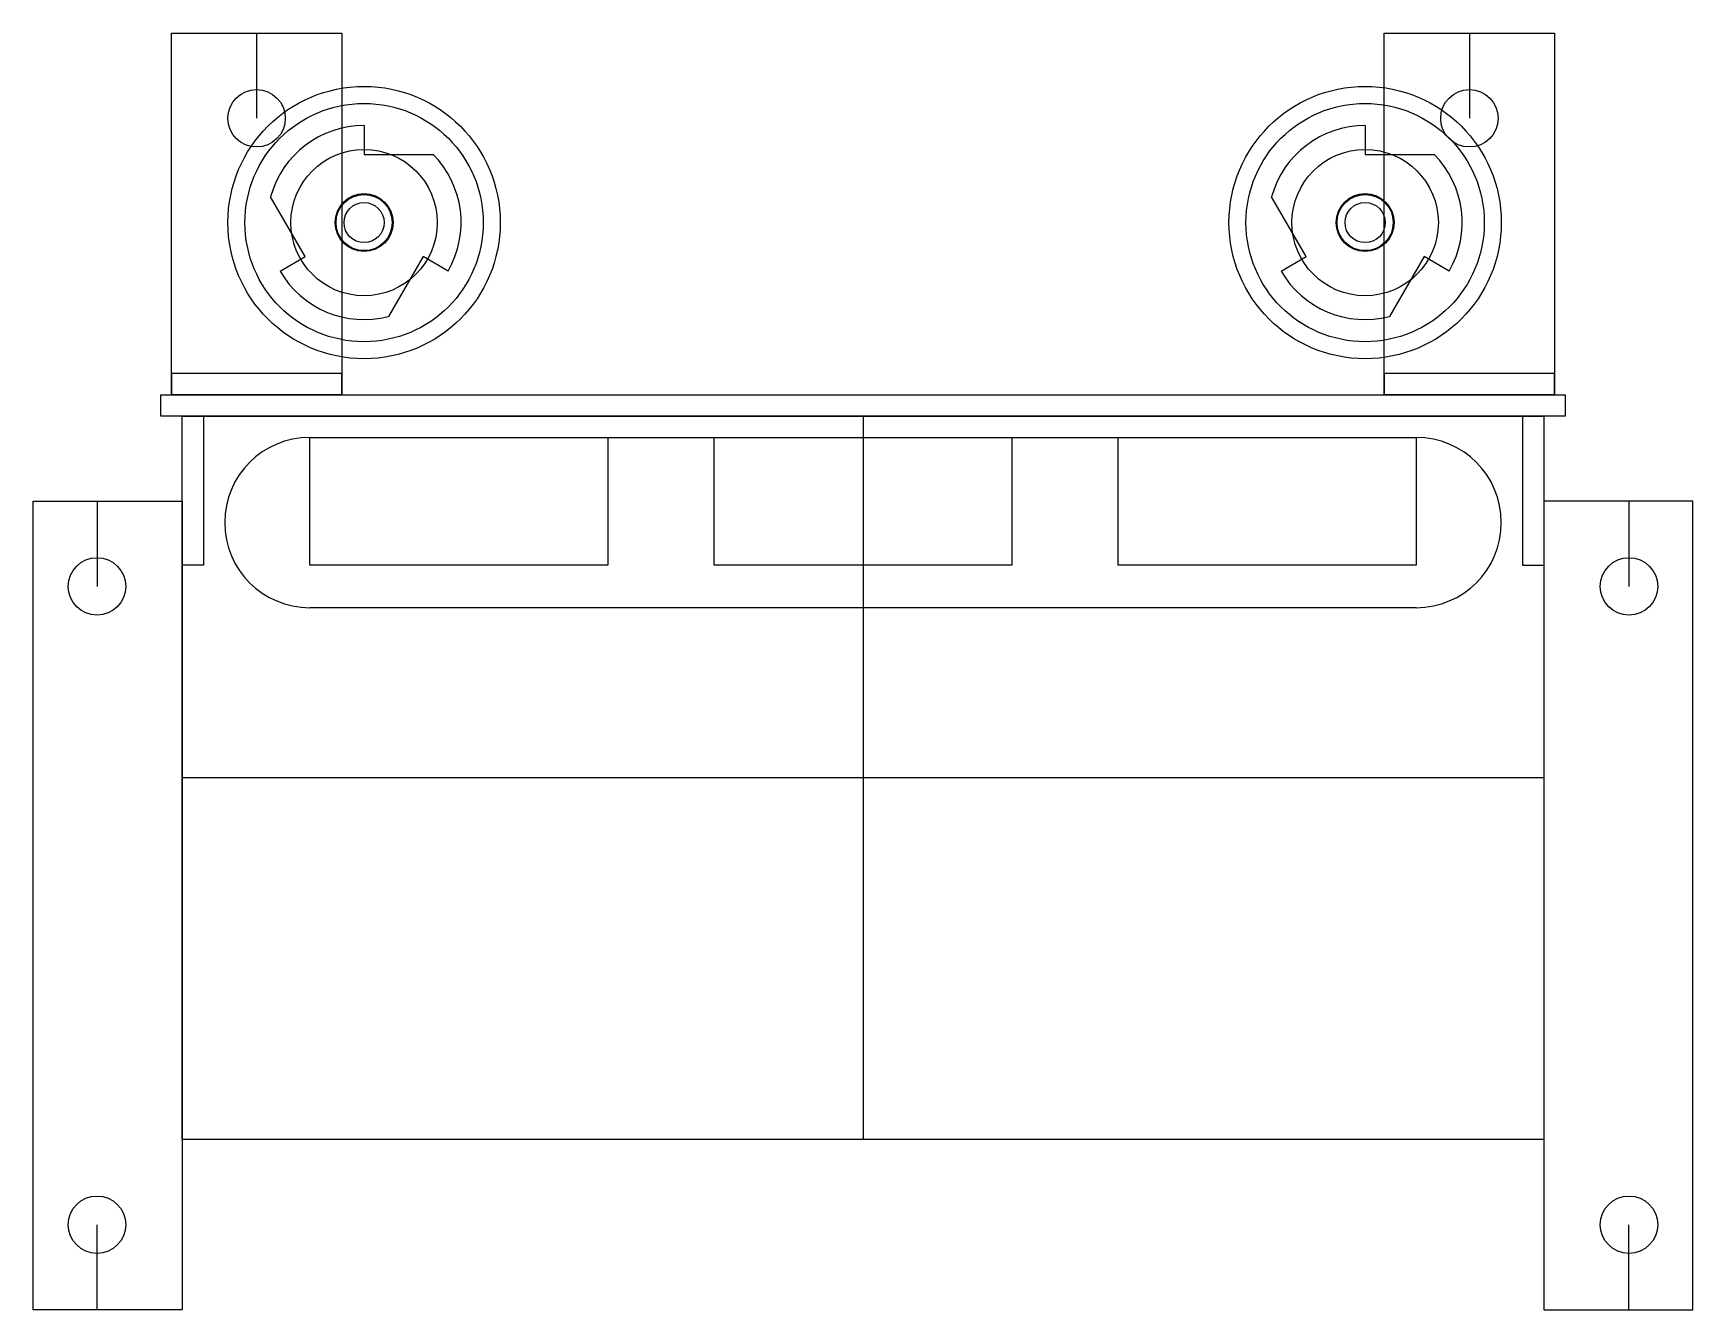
# Model space of a CAD drawing. Extents: x 6.75 to 11.62, y 23.06 to 26.81.
import ezdxf

# ---------------------------------------------------------------- set-up
doc = ezdxf.new("R2010")
doc.units = 0
doc.header["$LTSCALE"] = 5
doc.header["$MEASUREMENT"] = 0
for name, color, linetype in [('Z0_BOTCOMP', 4, 'Continuous'), ('Z0_CUT500', 4, 'Continuous'), ('Z0_RUBBER', 4, 'Continuous'), ('Z0_TOPCOMP', 6, 'Continuous')]:
    doc.layers.add(name, color=color, linetype=linetype)

msp = doc.modelspace()

# ---------------------------------------------------------------- linework, layer by layer
at = {"layer": 'Z0_BOTCOMP', "color": 4, "linetype": 'Continuous', "lineweight": 25}
for p, q in [((7.1562, 25.75), (7.1562, 26.8125)), ((7.1562, 26.8125), (7.6562, 26.8125)), ((7.4062, 26.8125), (7.4062, 26.5625)), ((7.6562, 26.8125), (7.6562, 25.75)), ((10.7188, 25.75), (10.7188, 26.8125)), ((10.7188, 26.8125), (11.2188, 26.8125)), ((10.9688, 26.8125), (10.9688, 26.5625)), ((11.2188, 26.8125), (11.2188, 25.75)), ((7.722, 26.5412), (7.722, 26.4562)), ((10.6625, 26.5412), (10.6625, 26.4562)), ((7.722, 26.4562), (7.925, 26.4562)), ((10.6625, 26.4562), (10.8655, 26.4562)), ((7.5488, 26.1562), (7.4473, 26.3321)), ((10.4893, 26.1562), (10.3878, 26.3321)), ((7.4752, 26.1137), (7.5488, 26.1562)), ((7.8952, 26.1562), (7.7937, 25.9804)), ((7.9688, 26.1137), (7.8952, 26.1562)), ((10.4157, 26.1137), (10.4893, 26.1562)), ((10.8357, 26.1562), (10.7342, 25.9804)), ((10.9093, 26.1137), (10.8357, 26.1562)), ((7.1562, 25.8125), (7.1562, 25.75)), ((7.6562, 25.8125), (7.1562, 25.8125)), ((7.6562, 25.75), (7.6562, 25.8125)), ((10.7188, 25.8125), (10.7188, 25.75)), ((11.2188, 25.8125), (10.7188, 25.8125)), ((11.2188, 25.75), (11.2188, 25.8125)), ((7.125, 25.6875), (7.125, 25.75)), ((7.125, 25.75), (11.25, 25.75)), ((7.1562, 25.75), (7.6562, 25.75)), ((7.6562, 25.75), (7.1562, 25.75)), ((10.7188, 25.75), (11.2188, 25.75)), ((11.2188, 25.75), (10.7188, 25.75)), ((11.25, 25.75), (11.25, 25.6875)), ((11.25, 25.6875), (7.125, 25.6875)), ((7.1875, 23.5625), (7.1875, 25.6875)), ((7.1875, 25.6875), (11.1875, 25.6875)), ((7.25, 25.6875), (7.25, 25.25)), ((9.1875, 25.6875), (9.1875, 23.5625)), ((11.125, 25.6875), (11.125, 25.25)), ((11.1875, 25.6875), (11.1875, 23.5625)), ((6.75, 23.0625), (6.75, 25.4375)), ((6.75, 25.4375), (7.1875, 25.4375)), ((6.9375, 25.4375), (6.9375, 25.1875)), ((7.1875, 25.4375), (7.1875, 23.0625)), ((11.1875, 25.4375), (11.1875, 23.0625)), ((11.625, 25.4375), (11.1875, 25.4375)), ((11.4375, 25.4375), (11.4375, 25.1875)), ((11.625, 23.0625), (11.625, 25.4375)), ((7.25, 25.25), (7.1875, 25.25)), ((11.125, 25.25), (11.1875, 25.25)), ((11.1875, 24.625), (7.1875, 24.625)), ((11.1875, 23.5625), (7.1875, 23.5625)), ((6.9375, 23.0625), (6.9375, 23.3125)), ((11.4375, 23.0625), (11.4375, 23.3125)), ((7.1875, 23.0625), (6.75, 23.0625)), ((11.1875, 23.0625), (11.625, 23.0625))]:
    msp.add_line(p, q, dxfattribs=at)
for centre, radius in [((7.4062, 26.5625), 0.0843), ((10.9688, 26.5625), 0.0843), ((7.722, 26.2562), 0.085), ((10.6625, 26.2562), 0.085), ((7.722, 26.2562), 0.059), ((10.6625, 26.2562), 0.059), ((6.9375, 25.1875), 0.0843), ((11.4375, 25.1875), 0.0843), ((6.9375, 23.3125), 0.0843), ((11.4375, 23.3125), 0.0843)]:
    msp.add_circle(centre, radius, dxfattribs=at)
for centre, start, end in [((7.722, 26.2562), 90, 164.5679), ((10.6625, 26.2562), 90, 164.5679), ((7.722, 26.2562), -30, 44.5679), ((10.6625, 26.2562), -30, 44.5679), ((7.722, 26.2562), -150, -75.4321), ((10.6625, 26.2562), -150, -75.4321)]:
    msp.add_arc(centre, 0.285, start, end, dxfattribs=at)
at = {"layer": 'Z0_CUT500', "color": 5, "linetype": 'Continuous', "lineweight": 25}
for p, q in [((7.5625, 25.625), (10.8125, 25.625)), ((10.8125, 25.125), (7.5625, 25.125))]:
    msp.add_line(p, q, dxfattribs=at)
for centre in [(7.722, 26.2562), (10.6625, 26.2562)]:
    msp.add_circle(centre, 0.0825, dxfattribs=at)
for centre, start, end in [((7.5625, 25.375), 90, -90), ((10.8125, 25.375), -90, 90)]:
    msp.add_arc(centre, 0.25, start, end, dxfattribs=at)
at = {"layer": 'Z0_RUBBER', "color": 2, "linetype": 'Continuous', "lineweight": 25}
for centre, radius in [((7.722, 26.2562), 0.4), ((10.6625, 26.2562), 0.4), ((7.722, 26.2562), 0.215), ((10.6625, 26.2562), 0.215)]:
    msp.add_circle(centre, radius, dxfattribs=at)
at = {"layer": 'Z0_TOPCOMP', "color": 6, "linetype": 'Continuous', "lineweight": 25}
for p, q in [((7.5625, 25.25), (7.5625, 25.625)), ((7.5625, 25.625), (8.4375, 25.625)), ((8.4375, 25.625), (8.4375, 25.25)), ((8.75, 25.25), (8.75, 25.625)), ((8.75, 25.625), (9.625, 25.625)), ((9.625, 25.625), (9.625, 25.25)), ((9.9375, 25.25), (9.9375, 25.625)), ((9.9375, 25.625), (10.8125, 25.625)), ((10.8125, 25.625), (10.8125, 25.25)), ((8.4375, 25.25), (7.5625, 25.25)), ((9.625, 25.25), (8.75, 25.25)), ((10.8125, 25.25), (9.9375, 25.25))]:
    msp.add_line(p, q, dxfattribs=at)
for centre in [(7.722, 26.2562), (10.6625, 26.2562)]:
    msp.add_circle(centre, 0.35, dxfattribs=at)

doc.saveas('drawing.dxf')
